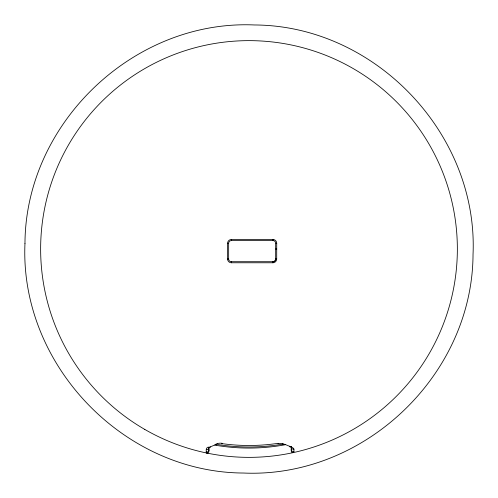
<?xml version="1.0" encoding="UTF-8"?>
<svg xmlns="http://www.w3.org/2000/svg" width="498" height="498" viewBox="0 0 498 498"><rect width="100%" height="100%" fill="white"/><g stroke="black" fill="none" stroke-linecap="round" stroke-linejoin="round"><path stroke-width="0.75" d="M217.315 443.973A2.141 1.432 63.5 0 1 215.485 444.571A77.956 54.531 89.9 0 1 208.936 447.279C208.849 450.217 209.546 453.273 207.168 453.112M272.979 262.776L272.985 261.711A2.671 2.671 0 0 0 275.662 259.028L276.701 259.01L276.72 243.267A3.766 3.766 0 0 0 274.466 239.812A3.741 3.741 0 0 0 272.985 239.513L231.34 239.513A3.729 3.729 0 0 0 227.598 243.261L227.586 259.028A3.729 3.729 0 0 0 231.34 262.77L272.979 262.776A3.76 3.76 0 0 0 276.689 259.01M292.998 452.657C290.041 452.887 291.697 447.795 291.243 446.787A77.483 54.189 -90 0 1 284.682 444.179A2.141 1.432 -64 0 1 282.783 443.369M206.913 453.124A10.091 2.216 2.6 0 1 206.234 452.122L206.228 449.65A2.141 2.011 0 0 0 208.793 447.683M291.243 450.005L291.243 449.974A7.582 2.135 -5 0 0 291.349 449.607L291.355 446.999M221.94 444.042L222.021 443.438M275.985 243.261L276.16 243.261M231.34 240.584L272.985 240.584A2.677 2.677 0 0 1 275.668 243.261L275.668 259.028A2.677 2.677 0 0 1 272.985 261.705L231.34 261.705A2.683 2.683 0 0 1 228.657 259.028L228.657 243.261A2.683 2.683 0 0 1 231.34 240.584L231.34 239.513M227.586 243.261L228.657 243.261M276.72 243.267L276.328 243.267M275.674 249L276.726 249M227.586 259.028L228.657 259.028M276.172 259.035L275.711 259.028M278.233 443.73L278.17 443.313A196.492 196.492 0 0 1 221.996 443.625M272.985 261.711L272.991 262.191M293.353 451.256L293.353 452.582M272.985 239.513L272.985 240.578M231.34 261.711L231.34 262.776M208.793 447.465L208.793 450.068A7.582 2.141 3.6 0 0 208.874 450.435M206.788 451.717L206.788 453.037M283.057 444.048A197.999 197.999 0 0 1 217.881 444.54M208.93 447.69A7.837 3.729 8.2 0 1 208.892 447.459M208.793 450.068A2.141 2.092 0 0 1 206.216 452.116M291.355 449.607A2.141 2.092 0 0 0 293.951 451.649L293.938 449.177A2.141 2.011 0 0 1 291.355 447.21A7.943 3.492 -2.9 0 0 291.286 446.992M278.183 443.575A8.074 3.984 -4.5 0 1 284.227 444.428M215.335 444.49A8.105 4.619 7.9 0 1 222.015 443.257M210.536 447.005A2.141 1.482 72.9 0 1 208.936 447.279M206.377 449.657A10.246 3.934 6.2 0 1 208.289 447.036M293.901 451.655A10.103 2.129 -5.2 0 1 292.612 452.645M290.932 446.936A10.358 3.629 -1.9 0 1 293.895 449.177M291.23 446.831A2.141 1.482 -73.4 0 1 289.5 446.37M285.447 444.708A199.076 199.076 0 0 1 214.756 445.106M24.968 243.503C19.603 364.001 122.882 472.478 243.503 473.032C364.001 478.397 472.478 375.119 473.032 254.497C478.397 133.999 375.119 25.523 254.497 24.968C133.999 19.603 25.523 122.882 24.968 243.503M144.818 429.444A208.357 208.357 0 0 0 457.357 249A208.357 208.357 0 0 0 144.818 68.556A208.357 208.357 0 0 0 144.818 429.444"/></g></svg>
